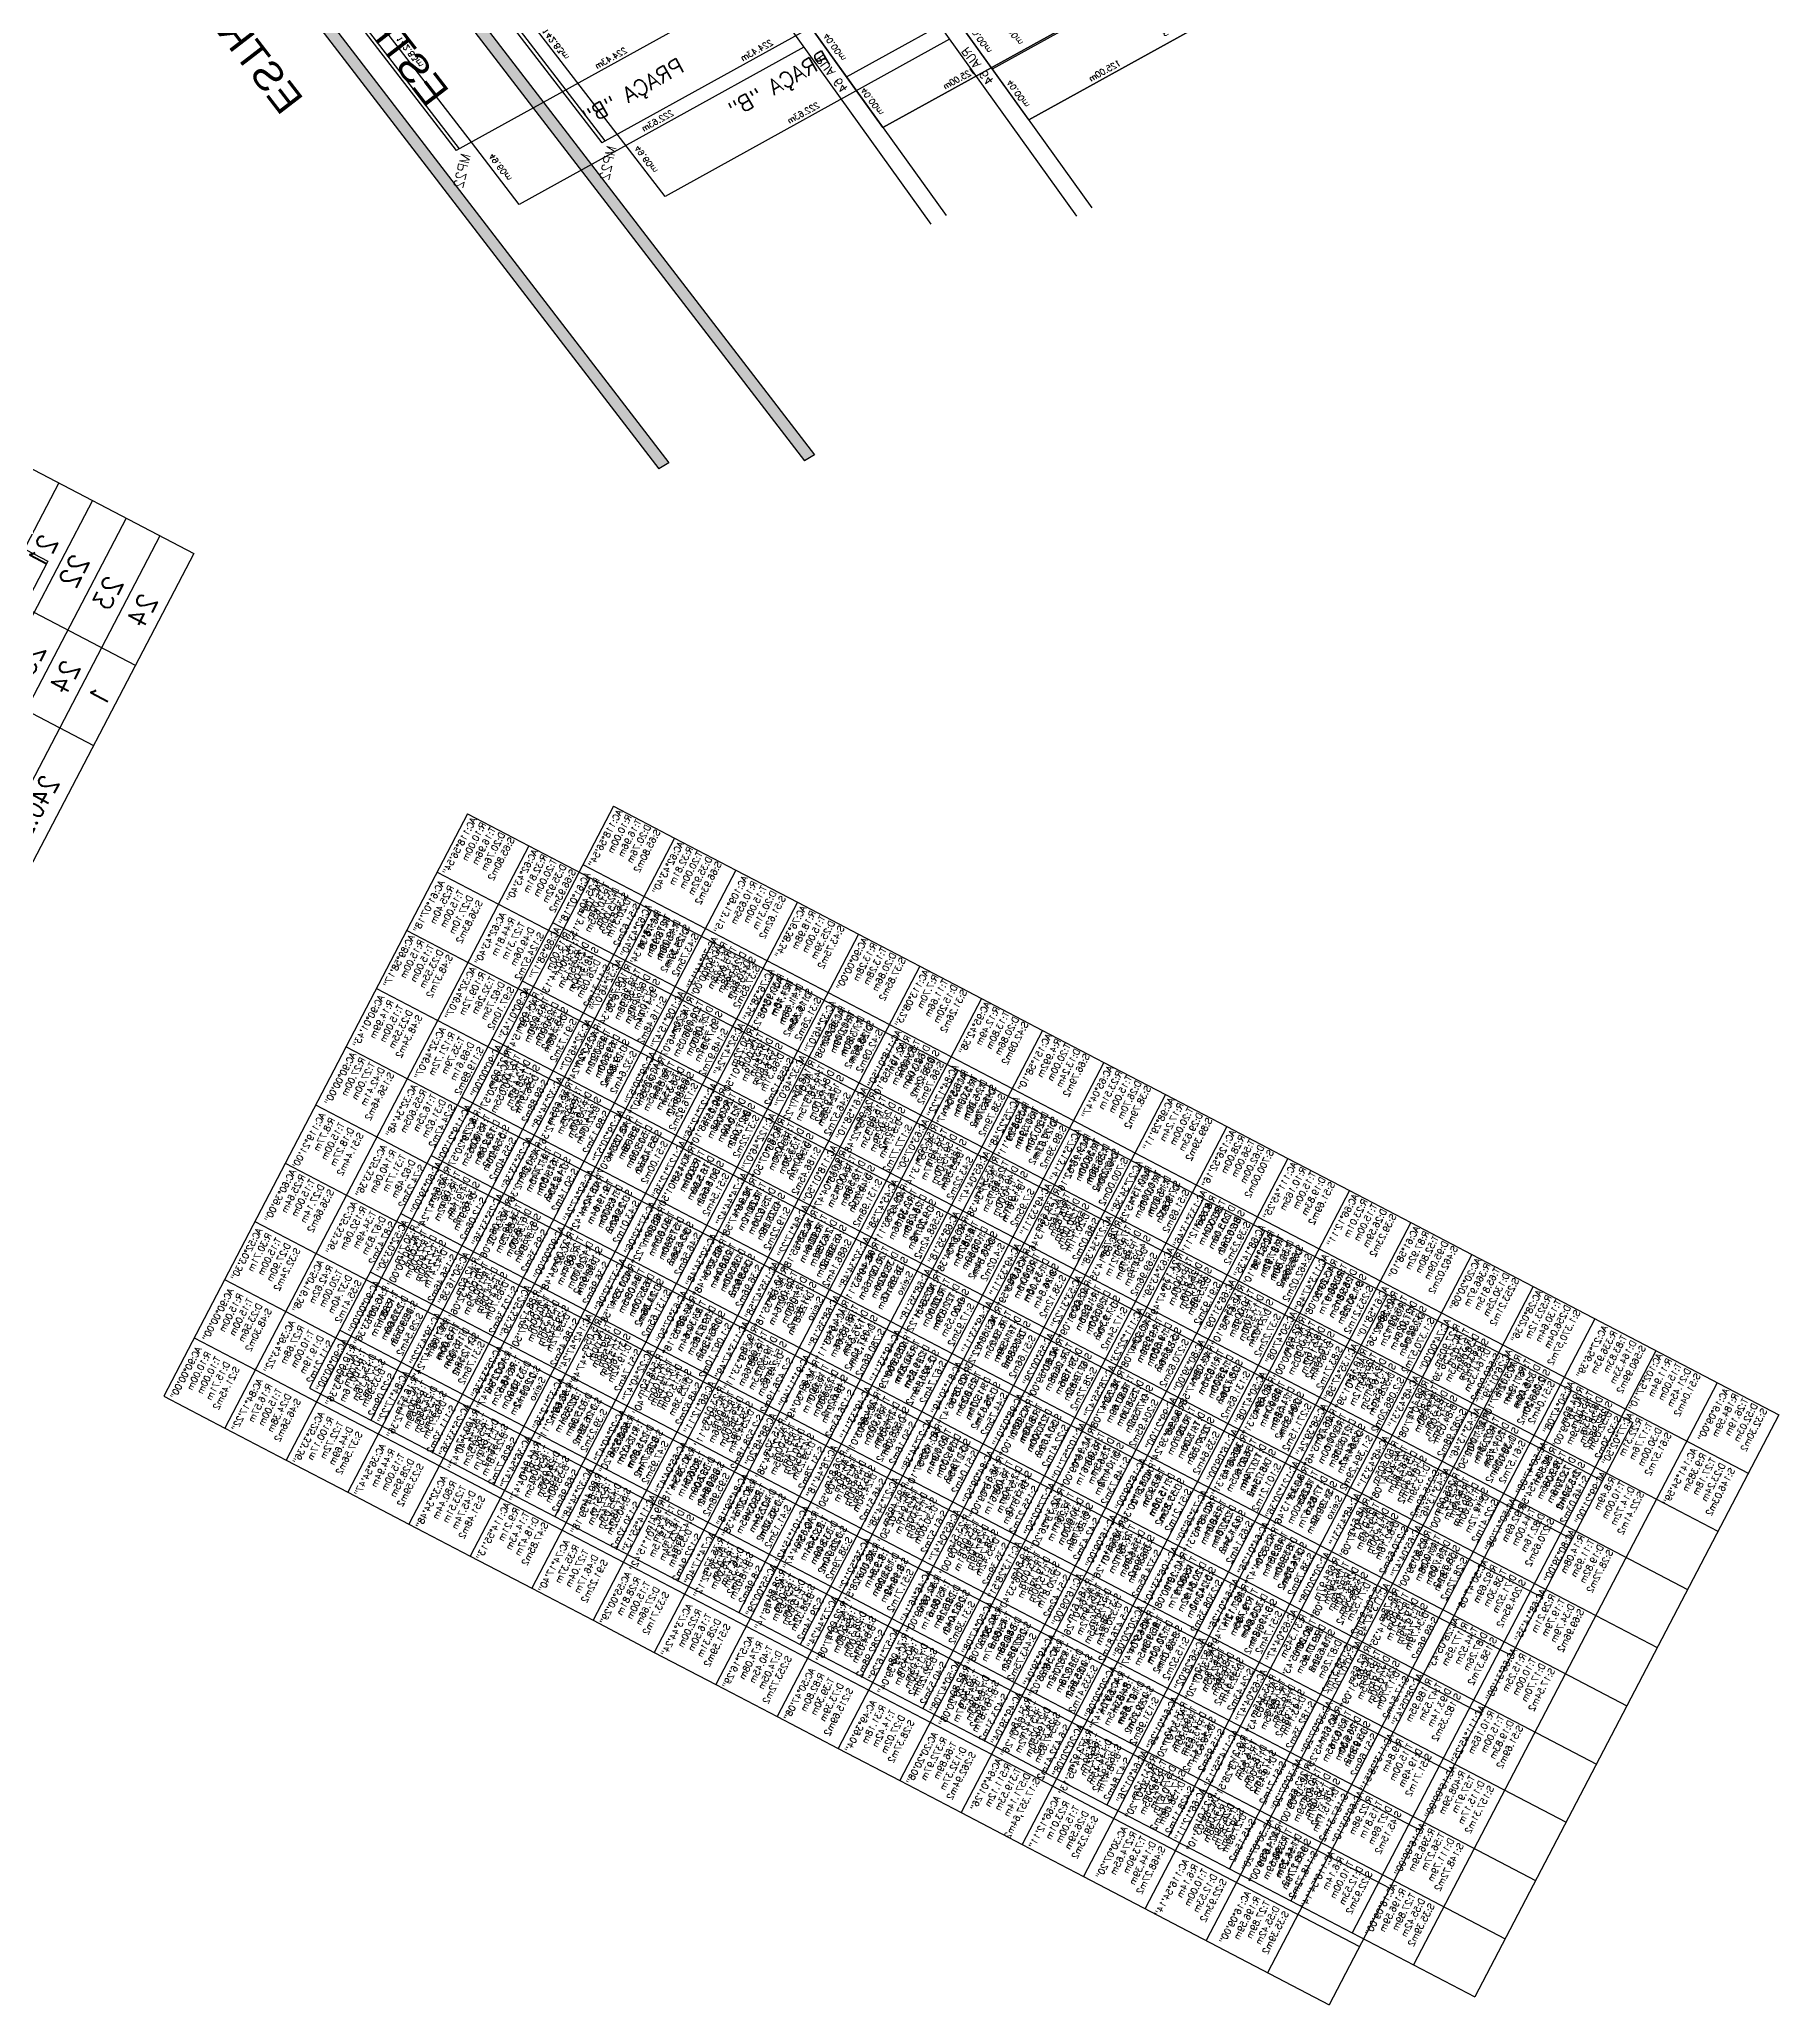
# Model space of a CAD drawing. Extents: x -23785941 to 8798891, y -8418521 to 21897894.
# Drawn here: x 2681547 to 2979030, y 3802252 to 4138282 of the extents above; entities that cross this region are included whole.
import ezdxf
from ezdxf.enums import TextEntityAlignment as Align

# ---------------------------------------------------------------- set-up
doc = ezdxf.new("R2010")
doc.units = 0
doc.header["$MEASUREMENT"] = 0
doc.header["$PDMODE"] = 34
doc.header["$PDSIZE"] = 1
doc.layers.get('0').update_dxf_attribs({"linetype": 'CONTINUOUS'})
for name, color, linetype in [('CALCADA', 3, 'CONTINUOUS'), ('FOLHA', 13, 'CONTINUOUS'), ('REG60_100', 2, 'CONTINUOUS')]:
    doc.layers.add(name, color=color, linetype=linetype)
doc.styles.add('1_5MM', font='romans.shx', dxfattribs={"height": 6})
doc.styles.add('1MM', font='romans.shx', dxfattribs={"height": 4})
doc.styles.add('2_5MM', font='romans.shx', dxfattribs={"height": 10})
doc.styles.add('5MM', font='romans.shx', dxfattribs={"height": 20})

# ---------------------------------------------------------------- blocks, each defined once
blk = doc.blocks.new('A$C3D774E76')
blk.add_hatch(color=252).paths.add_polyline_path([(-20451.9, -2314.5), (-20444.8, -2310.7), (-20632.5, -1957.5), (-20952.6, -1354.9), (-20960.1, -1357.8), (-20639.6, -1961.3)])
at = {"color": 5}
blk.add_line((-20721.2, -1839.1), (-20578.6, -2107.9), dxfattribs=at)
at = {"color": 252}
for p, q in [((-20639.6, -1961.3), (-20451.9, -2314.5)), ((-20632.5, -1957.5), (-20444.8, -2310.7))]:
    blk.add_line(p, q, dxfattribs=at)
for p, q in [((-20589, -2113.9), (-20655.9, -1987.7)), ((-20785.5, -2227.5), (-20578.6, -2107.9)), ((-20565.5, -2158.1), (-20589, -2113.9)), ((-20758.3, -2269.5), (-20565.5, -2158.1)), ((-20783.3, -2226.2), (-20688.6, -2390.1)), ((-20793.7, -2232.2), (-20699, -2396.1)), ((-20451.9, -2314.5), (-20444.8, -2310.7)), ((-20733.6, -2336.1), (-20950.1, -2461.2))]:
    blk.add_line(p, q)
at = {"color": 1}
for p, q in [((-20733.6, -2336.1), (-20793.7, -2232.2)), ((-20753.7, -2301.5), (-20848.8, -2356.4)), ((-20950.1, -2461.2), (-20733.6, -2336.1))]:
    blk.add_line(p, q, dxfattribs=at)
blk.add_point((-20578.6, -2107.9))
at = {"layer": 'CALCADA'}
blk.add_line((-20723.4, -1840.2), (-20580.8, -2109.1), dxfattribs=at)
at = {"layer": 'FOLHA', "ltscale": 1.5}
for p, q in [((-20185.5, -1237.6), (-20185.5, -2001.3)), ((-20095.8, -1237.6), (-20095.8, -2001.3)), ((-20031.4, -1237.6), (-20031.4, -2001.3)), ((-20185.5, -1906.8), (-19450.3, -1906.8)), ((-20185.5, -1930.4), (-19450.3, -1930.4)), ((-20185.5, -1954), (-19450.3, -1954)), ((-20185.5, -1977.7), (-19450.3, -1977.7)), ((-20185.5, -2001.3), (-19450.3, -2001.3))]:
    blk.add_line(p, q, dxfattribs=at)
at = {"layer": 'FOLHA'}
for p, q in [((-20164.3, -2304.7), (-19697.4, -2304.7)), ((-20164.3, -2304.7), (-20164.3, -2347.6)), ((-20117.6, -2304.7), (-20117.6, -2347.6)), ((-20070.9, -2304.7), (-20070.9, -2347.6)), ((-20024.3, -2304.7), (-20024.3, -2347.6)), ((-19977.6, -2304.7), (-19977.6, -2347.6)), ((-19930.9, -2304.7), (-19930.9, -2347.6)), ((-19884.2, -2304.7), (-19884.2, -2347.6)), ((-19837.5, -2304.7), (-19837.5, -2347.6)), ((-19790.8, -2304.7), (-19790.8, -2347.6)), ((-19744.1, -2304.7), (-19744.1, -2347.6)), ((-19697.4, -2304.7), (-19697.4, -2347.6)), ((-20164.3, -2347.6), (-19697.4, -2347.6)), ((-20164.3, -2347.6), (-19697.4, -2347.6)), ((-20164.3, -2347.6), (-20164.3, -2390.5)), ((-20117.6, -2347.6), (-20117.6, -2390.5)), ((-20070.9, -2347.6), (-20070.9, -2390.5)), ((-20024.3, -2347.6), (-20024.3, -2390.5)), ((-19977.6, -2347.6), (-19977.6, -2390.5)), ((-19930.9, -2347.6), (-19930.9, -2390.5)), ((-19884.2, -2347.6), (-19884.2, -2390.5)), ((-19837.5, -2347.6), (-19837.5, -2390.5)), ((-19790.8, -2347.6), (-19790.8, -2390.5)), ((-19744.1, -2347.6), (-19744.1, -2390.5)), ((-19697.4, -2347.6), (-19697.4, -2390.5)), ((-20164.3, -2390.5), (-19697.4, -2390.5)), ((-20164.3, -2390.5), (-19697.4, -2390.5)), ((-20164.3, -2390.5), (-20164.3, -2433.5)), ((-20117.6, -2390.5), (-20117.6, -2433.5)), ((-20070.9, -2390.5), (-20070.9, -2433.5)), ((-20024.3, -2390.5), (-20024.3, -2433.5)), ((-19977.6, -2390.5), (-19977.6, -2433.5)), ((-19930.9, -2390.5), (-19930.9, -2433.5)), ((-19884.2, -2390.5), (-19884.2, -2433.5)), ((-19837.5, -2390.5), (-19837.5, -2433.5)), ((-19790.8, -2390.5), (-19790.8, -2433.5)), ((-19744.1, -2390.5), (-19744.1, -2433.5)), ((-19697.4, -2390.5), (-19697.4, -2433.5)), ((-20164.3, -2433.5), (-19697.4, -2433.5)), ((-20164.3, -2433.5), (-19697.4, -2433.5)), ((-20164.3, -2433.5), (-20164.3, -2476.4)), ((-20117.6, -2433.5), (-20117.6, -2476.4)), ((-20070.9, -2433.5), (-20070.9, -2476.4)), ((-20024.3, -2433.5), (-20024.3, -2476.4)), ((-19977.6, -2433.5), (-19977.6, -2476.4)), ((-19930.9, -2433.5), (-19930.9, -2476.4)), ((-19884.2, -2433.5), (-19884.2, -2476.4)), ((-19837.5, -2433.5), (-19837.5, -2476.4)), ((-19790.8, -2433.5), (-19790.8, -2476.4)), ((-19744.1, -2433.5), (-19744.1, -2476.4)), ((-19697.4, -2433.5), (-19697.4, -2476.4)), ((-20164.3, -2476.4), (-19697.4, -2476.4)), ((-20164.3, -2476.4), (-19697.4, -2476.4)), ((-20164.3, -2476.4), (-20164.3, -2519.3)), ((-20117.6, -2476.4), (-20117.6, -2519.3)), ((-20070.9, -2476.4), (-20070.9, -2519.3)), ((-20024.3, -2476.4), (-20024.3, -2519.3)), ((-19977.6, -2476.4), (-19977.6, -2519.3)), ((-19930.9, -2476.4), (-19930.9, -2519.3)), ((-19884.2, -2476.4), (-19884.2, -2519.3)), ((-19837.5, -2476.4), (-19837.5, -2519.3)), ((-19790.8, -2476.4), (-19790.8, -2519.3)), ((-19744.1, -2476.4), (-19744.1, -2519.3)), ((-19697.4, -2476.4), (-19697.4, -2519.3)), ((-20164.3, -2519.3), (-19697.4, -2519.3)), ((-20164.3, -2519.3), (-19697.4, -2519.3)), ((-20164.3, -2519.3), (-20164.3, -2562.3)), ((-20117.6, -2519.3), (-20117.6, -2562.3)), ((-20070.9, -2519.3), (-20070.9, -2562.3)), ((-20024.3, -2519.3), (-20024.3, -2562.3)), ((-19977.6, -2519.3), (-19977.6, -2562.3)), ((-19930.9, -2519.3), (-19930.9, -2562.3)), ((-19884.2, -2519.3), (-19884.2, -2562.3)), ((-19837.5, -2519.3), (-19837.5, -2562.3)), ((-19790.8, -2519.3), (-19790.8, -2562.3)), ((-19744.1, -2519.3), (-19744.1, -2562.3)), ((-19697.4, -2519.3), (-19697.4, -2562.3)), ((-20164.3, -2562.3), (-19697.4, -2562.3)), ((-20164.3, -2562.3), (-19697.4, -2562.3)), ((-20164.3, -2562.3), (-20164.3, -2605.2)), ((-20117.6, -2562.3), (-20117.6, -2605.2)), ((-20070.9, -2562.3), (-20070.9, -2605.2)), ((-20024.3, -2562.3), (-20024.3, -2605.2)), ((-19977.6, -2562.3), (-19977.6, -2605.2)), ((-19930.9, -2562.3), (-19930.9, -2605.2)), ((-19884.2, -2562.3), (-19884.2, -2605.2)), ((-19837.5, -2562.3), (-19837.5, -2605.2)), ((-19790.8, -2562.3), (-19790.8, -2605.2)), ((-19744.1, -2562.3), (-19744.1, -2605.2)), ((-19697.4, -2562.3), (-19697.4, -2605.2)), ((-20164.3, -2605.2), (-19697.4, -2605.2)), ((-20164.3, -2605.2), (-19697.4, -2605.2)), ((-20164.3, -2605.2), (-20164.3, -2648.1)), ((-20117.6, -2605.2), (-20117.6, -2648.1)), ((-20070.9, -2605.2), (-20070.9, -2648.1)), ((-20024.3, -2605.2), (-20024.3, -2648.1)), ((-19977.6, -2605.2), (-19977.6, -2648.1)), ((-19930.9, -2605.2), (-19930.9, -2648.1)), ((-19884.2, -2605.2), (-19884.2, -2648.1)), ((-19837.5, -2605.2), (-19837.5, -2648.1)), ((-19790.8, -2605.2), (-19790.8, -2648.1)), ((-19744.1, -2605.2), (-19744.1, -2648.1)), ((-19697.4, -2605.2), (-19697.4, -2648.1)), ((-20164.3, -2648.1), (-19697.4, -2648.1)), ((-20164.3, -2648.1), (-19697.4, -2648.1)), ((-20164.3, -2648.1), (-20164.3, -2691.1)), ((-20117.6, -2648.1), (-20117.6, -2691.1)), ((-20070.9, -2648.1), (-20070.9, -2691.1)), ((-20024.3, -2648.1), (-20024.3, -2691.1)), ((-19977.6, -2648.1), (-19977.6, -2691.1)), ((-19930.9, -2648.1), (-19930.9, -2691.1)), ((-19884.2, -2648.1), (-19884.2, -2691.1)), ((-19837.5, -2648.1), (-19837.5, -2691.1)), ((-19790.8, -2648.1), (-19790.8, -2691.1)), ((-19744.1, -2648.1), (-19744.1, -2691.1)), ((-19697.4, -2648.1), (-19697.4, -2691.1)), ((-20164.3, -2691.1), (-19697.4, -2691.1)), ((-20164.3, -2691.1), (-19697.4, -2691.1)), ((-20164.3, -2691.1), (-20164.3, -2734)), ((-20117.6, -2691.1), (-20117.6, -2734)), ((-20070.9, -2691.1), (-20070.9, -2734)), ((-20024.3, -2691.1), (-20024.3, -2734)), ((-19977.6, -2691.1), (-19977.6, -2734)), ((-19930.9, -2691.1), (-19930.9, -2734)), ((-19884.2, -2691.1), (-19884.2, -2734)), ((-19837.5, -2691.1), (-19837.5, -2734)), ((-19790.8, -2691.1), (-19790.8, -2734)), ((-19744.1, -2691.1), (-19744.1, -2734)), ((-19697.4, -2691.1), (-19697.4, -2734)), ((-20164.3, -2734), (-19697.4, -2734)), ((-20164.3, -2734), (-19697.4, -2734)), ((-20164.3, -2734), (-20164.3, -2776.9)), ((-20117.6, -2734), (-20117.6, -2776.9)), ((-20070.9, -2734), (-20070.9, -2776.9)), ((-20024.3, -2734), (-20024.3, -2776.9)), ((-19977.6, -2734), (-19977.6, -2776.9)), ((-19930.9, -2734), (-19930.9, -2776.9)), ((-19884.2, -2734), (-19884.2, -2776.9)), ((-19837.5, -2734), (-19837.5, -2776.9)), ((-19790.8, -2734), (-19790.8, -2776.9)), ((-19744.1, -2734), (-19744.1, -2776.9)), ((-19697.4, -2734), (-19697.4, -2776.9)), ((-20164.3, -2776.9), (-19697.4, -2776.9)), ((-20164.3, -2776.9), (-19697.4, -2776.9)), ((-20164.3, -2776.9), (-20164.3, -2819.9)), ((-20117.6, -2776.9), (-20117.6, -2819.9)), ((-20070.9, -2776.9), (-20070.9, -2819.9)), ((-20024.3, -2776.9), (-20024.3, -2819.9)), ((-19977.6, -2776.9), (-19977.6, -2819.9)), ((-19930.9, -2776.9), (-19930.9, -2819.9)), ((-19884.2, -2776.9), (-19884.2, -2819.9)), ((-19837.5, -2776.9), (-19837.5, -2819.9)), ((-19790.8, -2776.9), (-19790.8, -2819.9)), ((-19744.1, -2776.9), (-19744.1, -2819.9)), ((-19697.4, -2776.9), (-19697.4, -2819.9)), ((-20164.3, -2819.9), (-19697.4, -2819.9)), ((-20164.3, -2819.9), (-19697.4, -2819.9)), ((-20164.3, -2819.9), (-20164.3, -2862.8)), ((-20117.6, -2819.9), (-20117.6, -2862.8)), ((-20070.9, -2819.9), (-20070.9, -2862.8)), ((-20024.3, -2819.9), (-20024.3, -2862.8)), ((-19977.6, -2819.9), (-19977.6, -2862.8)), ((-19930.9, -2819.9), (-19930.9, -2862.8)), ((-19884.2, -2819.9), (-19884.2, -2862.8)), ((-19837.5, -2819.9), (-19837.5, -2862.8)), ((-19790.8, -2819.9), (-19790.8, -2862.8)), ((-19744.1, -2819.9), (-19744.1, -2862.8)), ((-19697.4, -2819.9), (-19697.4, -2862.8)), ((-20164.3, -2862.8), (-19697.4, -2862.8)), ((-20164.3, -2862.8), (-19697.4, -2862.8)), ((-20164.3, -2862.8), (-20164.3, -2905.7)), ((-20117.6, -2862.8), (-20117.6, -2905.7)), ((-20070.9, -2862.8), (-20070.9, -2905.7)), ((-20024.3, -2862.8), (-20024.3, -2905.7)), ((-19977.6, -2862.8), (-19977.6, -2905.7)), ((-19930.9, -2862.8), (-19930.9, -2905.7)), ((-19884.2, -2862.8), (-19884.2, -2905.7)), ((-19837.5, -2862.8), (-19837.5, -2905.7)), ((-19790.8, -2862.8), (-19790.8, -2905.7)), ((-19744.1, -2862.8), (-19744.1, -2905.7)), ((-19697.4, -2862.8), (-19697.4, -2905.7)), ((-20164.3, -2905.7), (-19697.4, -2905.7)), ((-20164.3, -2905.7), (-19697.4, -2905.7)), ((-20164.3, -2905.7), (-20164.3, -2948.6)), ((-20117.6, -2905.7), (-20117.6, -2948.6)), ((-20070.9, -2905.7), (-20070.9, -2948.6)), ((-20024.3, -2905.7), (-20024.3, -2948.6)), ((-19977.6, -2905.7), (-19977.6, -2948.6)), ((-19930.9, -2905.7), (-19930.9, -2948.6)), ((-19884.2, -2905.7), (-19884.2, -2948.6)), ((-19837.5, -2905.7), (-19837.5, -2948.6)), ((-19790.8, -2905.7), (-19790.8, -2948.6)), ((-19744.1, -2905.7), (-19744.1, -2948.6)), ((-19697.4, -2905.7), (-19697.4, -2948.6)), ((-20164.3, -2948.6), (-19697.4, -2948.6)), ((-20164.3, -2948.6), (-19697.4, -2948.6)), ((-20164.3, -2948.6), (-20164.3, -3120.4)), ((-20117.6, -2948.6), (-20117.6, -3120.4)), ((-20070.9, -2948.6), (-20070.9, -3120.4)), ((-20024.3, -2948.6), (-20024.3, -3120.4)), ((-19977.6, -2948.6), (-19977.6, -3120.4)), ((-19930.9, -2948.6), (-19930.9, -3120.4)), ((-19884.2, -2948.6), (-19884.2, -3120.4)), ((-19837.5, -2948.6), (-19837.5, -3120.4)), ((-19790.8, -2948.6), (-19790.8, -3120.4)), ((-19744.1, -2948.6), (-19744.1, -3120.4)), ((-19697.4, -2948.6), (-19697.4, -3120.4)), ((-20164.3, -2991.6), (-19697.4, -2991.6)), ((-20164.3, -3034.5), (-19697.4, -3034.5)), ((-20164.3, -3077.4), (-19697.4, -3077.4)), ((-20164.3, -3120.4), (-19697.4, -3120.4))]:
    blk.add_line(p, q, dxfattribs=at)
at = {"style": '1MM'}
for s, rotation, p in [('49.60m', 299.0433, (-20582.6, -2137.1)), ('222.63m', 30.1306, (-20664, -2210.2)), ('40.00m', 299.9418, (-20768.3, -2286.5)), ('40.00m', 299.9418, (-20746.4, -2322.8)), ('125.00m', 30.0187, (-20789.8, -2363.9)), ('40.00m', 299.9418, (-20836.6, -2379.3))]:
    blk.add_text(s, height=4, rotation=rotation, dxfattribs=at).set_placement(p, align=Align.MIDDLE)
for s, insert, char_height, width, attachment_point, rotation, style in [('\\fArial|b0|i0|c0|p34;ESTRADA PARA CHAPADA DOS  GUIMARÃES.--->', (-20629.9, -1822.9), 20, 570.252, 5, 117.9236, '5MM'), ('PRAÇA "B"', (-20710.5, -2203.2), 10, 186.806, 1, 29.499, '2_5MM'), ('RUA 64', (-20754.4, -2279.1), 6, 76.633, 1, 298.211, '1_5MM')]:
    blk.add_mtext(s, dxfattribs=dict(insert=insert, char_height=char_height, width=width, attachment_point=attachment_point, rotation=rotation, style=style))
at = {"color": 1, "insert": (-20579, -2111.4), "char_height": 6, "width": 53.397, "attachment_point": 1, "rotation": 347.3951, "style": '1_5MM'}
blk.add_mtext('MP22', dxfattribs=at)
at = {"layer": 'REG60_100', "ltscale": 1.5, "style": '1_5MM'}
blk.add_text('240.24m', height=12, rotation=0.8461, dxfattribs=at).set_placement((-19961.3, -1986.8), align=Align.MIDDLE)
at = {"layer": 'REG60_100', "style": '1MM'}
for s, rotation, p in [('142.83m', 296.8982, (-20625.5, -2054.2)), ('224.43m', 30.0187, (-20688.1, -2166.6))]:
    blk.add_text(s, height=4, rotation=rotation, dxfattribs=at).set_placement(p, align=Align.MIDDLE)
at = {"layer": 'REG60_100', "ltscale": 1.5, "char_height": 12, "style": '1_5MM'}
for s, insert, width, attachment_point in [('21', (-20148.9, -1911.5), 98.701, 1), ('22', (-20146.7, -1934.4), 107.41, 1), ('23', (-20077, -1935.9), 110.313, 1), ('23', (-20144.2, -1959.3), 110.313, 1), ('24', (-20077, -1959.9), 113.216, 1), ('24', (-20144.5, -1983.3), 113.216, 1), ('1', (-20064.5, -1990.6), 43.462, 5)]:
    blk.add_mtext(s, dxfattribs=dict(at, insert=insert, width=width, attachment_point=attachment_point))
at = {"layer": 'REG60_100', "char_height": 4, "width": 2118.28, "attachment_point": 1, "rotation": 0.0001, "style": '1MM'}
for s, insert in [('\\Fromant.shx;AC:118°56\'54"\\PR:10.00m\\PT:16.96m\\PD:20.76m\\PS:65.80m2', (-20163.8, -2307.4)), ('\\Fromant.shx;AC:61°07\'18"\\PR:25.40m\\PT:15.00m\\PD:27.10m\\PS:36.83m2', (-20113.6, -2307.9)), ('\\Fromant.shx;AC:89°58\'17"\\PR:15.00m\\PT:15.00m\\PD:23.55m\\PS:48.37m2', (-20069.5, -2307.1)), ('\\Fromant.shx;AC:90°01\'43"\\PR:14.99m\\PT:15.00m\\PD:23.55m\\PS:48.34m2', (-20021.5, -2307.6))]:
    blk.add_mtext(s, dxfattribs=dict(at, insert=insert))
at = {"layer": 'REG60_100', "char_height": 4, "width": 2118.28, "attachment_point": 1, "style": '1MM'}
for s, insert in [('\\Fromant.shx;AC:90°00\'00"\\PR:27.00m\\PT:27.00m\\PD:42.41m\\PS:156.46m2', (-19976, -2308.6)), ('\\Fromant.shx;AC:119°21\'00"\\PR:8.77m\\PT:15.00m\\PD:18.27m\\PS:51.44m2', (-19928, -2309.1)), ('\\Fromant.shx;AC:60°39\'00"\\PR:25.64m\\PT:15.00m\\PD:27.14m\\PS:36.66m2', (-19882.5, -2309.1)), ('\\Fromant.shx;AC:52°03\'30"\\PR:30.71m\\PT:15.00m\\PD:27.90m\\PS:32.24m2', (-19834.5, -2307.4)), ('\\Fromant.shx;AC:90°00\'00"\\PR:15.00m\\PT:15.00m\\PD:23.56m\\PS:48.30m2', (-19787, -2309.1)), ('\\Fromant.shx;AC:90°00\'00"\\PR:10.00m\\PT:10.00m\\PD:15.71m\\PS:21.45m2', (-19739.7, -2308.1)), ('\\Fromant.shx;AC:62°43\'40"\\PR:32.81m\\PT:20.00m\\PD:35.92m\\PS:66.93m2', (-20163.8, -2350.3)), ('\\Fromant.shx;AC:62°43\'40"\\PR:44.81m\\PT:27.31m\\PD:49.06m\\PS:124.57m2', (-20113.6, -2350.8)), ('\\Fromant.shx;AC:32°46\'07"\\PR:109.72m\\PT:32.26m\\PD:62.75m\\PS:97.10m2', (-20069.5, -2350.1)), ('\\Fromant.shx;AC:32°46\'07"\\PR:121.72m\\PT:35.79m\\PD:69.61m\\PS:119.89m2', (-20021.5, -2350.6)), ('\\Fromant.shx;AC:32°34\'48"\\PR:55.605m\\PT:16.25m\\PD:31.62m\\PS:24.47m2', (-19976, -2351.5)), ('\\Fromant.shx;AC:25°33\'36"\\PR:140.06m\\PT:31.77m\\PD:62.48m\\PS:74.23m2', (-19928, -2352)), ('\\Fromant.shx;AC:25°33\'36"\\PR:152.06m\\PT:34.49m\\PD:67.83m\\PS:87.43m2', (-19882.5, -2352)), ('\\Fromant.shx;AC:50°16\'38"\\PR:42.62m\\PT:20.00m\\PD:37.40m\\PS:55.41m2', (-19834.5, -2350.3)), ('\\Fromant.shx;AC:39°43\'22"\\PR:27.68m\\PT:10.00m\\PD:19.19m\\PS:11.21m2', (-19787, -2352)), ('\\Fromant.shx;AC:84°17\'22"\\PR:16.57m\\PT:15.00m\\PD:24.38m\\PS:46.56m2', (-19739.7, -2351)), ('\\Fromant.shx;AC:109°13\'15"\\PR:10.655m\\PT:15.00m\\PD:20.31m\\PS:51.62m2', (-20163.3, -2395.4)), ('\\Fromant.shx;AC:70°44\'13"\\PR:21.13m\\PT:15.00m\\PD:26.09m\\PS:41.31m2', (-20115.1, -2396.4)), ('\\Fromant.shx;AC:109°15\'47"\\PR:14.20m\\PT:20.00m\\PD:27.08m\\PS:91.73m2', (-20069.8, -2393.7)), ('\\Fromant.shx;AC:29°20\'57"\\PR:110.055m\\PT:28.82m\\PD:56.37m\\PS:69.88m2', (-20022.2, -2395.4)), ('\\Fromant.shx;AC:29°20\'57"\\PR:18.055m\\PT:25.68m\\PD:50.23m\\PS:55.40m2', (-19975, -2394.4)), ('\\Fromant.shx;AC:52°47\'24"\\PR:18.42m\\PT:9.14m\\PD:16.97m\\PS:12.06m2', (-19927.6, -2395.3)), ('\\Fromant.shx;AC:90°00\'00"\\PR:27.00m\\PT:27.00m\\PD:42.41m\\PS:156.46m2', (-19882, -2395.3)), ('\\Fromant.shx;AC:25°33\'36"\\PR:88.17m\\PT:20.00m\\PD:39.33m\\PS:29.54m2', (-19834, -2393.6)), ('\\Fromant.shx;AC:25°33\'36"\\PR:100.16m\\PT:76.16m\\PD:33.98m\\PS:22.09m2', (-19786.5, -2395.3)), ('\\Fromant.shx;AC:25°33\'36"\\PR:100.17m\\PT:22.72m\\PD:44.69m\\PS:37.56m2', (-19739.2, -2394.3)), ('\\Fromant.shx;AC:76°38\'34"\\PR:18.98m\\PT:15.00m\\PD:25.39m\\PS:43.75m2', (-20163.8, -2436.2)), ('\\Fromant.shx;AC:76°38\'34"\\PR:30.98m\\PT:24.48m\\PD:41.44m\\PS:116.48m2', (-20113.6, -2436.7)), ('\\Fromant.shx;AC:52°47\'24"\\PR:30.22m\\PT:15.00m\\PD:27.84m\\PS:32.64m2', (-20069.5, -2435.9)), ('\\Fromant.shx;AC:127°12\'36"\\PR:99.25m\\PT:20.00m\\PD:22.04m\\PS:89.13m2', (-20022.7, -2438)), ('\\Fromant.shx;AC:127°12\'36"\\PR:7.445m\\PT:15.00m\\PD:16.53m\\PS:50.14m2', (-19976, -2437.4)), ('\\Fromant.shx;AC:142°47\'24"\\PR:5.05m\\PT:15.00m\\PD:12.58m\\PS:31.76m2', (-19836.3, -2435.7)), ('\\Fromant.shx;AC:36°54\'47"\\PR:44.94m\\PT:15.00m\\PD:28.95m\\PS:23.59m2', (-19739.2, -2437.2)), ('\\Fromant.shx;AC:37°32\'06"\\PR:88.29m\\PT:30.00m\\PD:57.84m\\PS:95.35m2', (-19927.6, -2438.2)), ('\\Fromant.shx;AC:37°32\'06"\\PR:100.29m\\PT:34.08m\\PD:65.70m\\PS:123.36m2', (-19882, -2438.2)), ('\\Fromant.shx;AC:37°12\'36"\\PR:96.69m\\PT:32.55m\\PD:62.73m\\PS:111.32m2', (-19786.5, -2438.2)), ('\\Fromant.shx;AC:90°00\'00"\\PR:13.28m\\PT:13.28m\\PD:20.86m\\PS:37.85m2', (-20163.8, -2479.1)), ('\\Fromant.shx;AC:32°46\'07"\\PR:136.05m\\PT:40.00m\\PD:77.81m\\PS:148.97m2', (-20113.6, -2479.6)), ('\\Fromant.shx;AC:32°46\'07"\\PR:148.05m\\PT:43.53m\\PD:84.67m\\PS:176.92m2', (-20069.5, -2478.8)), ('\\Fromant.shx;AC:122°46\'07"\\PR:8.18m\\PT:15.00m\\PD:17.53m\\PS:51.00m2', (-20022.9, -2478.8)), ('\\Fromant.shx;AC:74°44\'42"\\PR:19.64m\\PT:15.00m\\PD:25.62m\\PS:43.01m2', (-19976, -2480.3)), ('\\Fromant.shx;AC:32°34\'48"\\PR:68.44m\\PT:20.00m\\PD:38.92m\\PS:36.96m2', (-19927.6, -2481.2)), ('\\Fromant.shx;AC:63°07\'50"\\PR:54.20m\\PT:33.30m\\PD:59.72m\\PS:186.45m2', (-19882, -2481.2)), ('\\Fromant.shx;AC:22°40\'47"\\PR:548.52m\\PT:110.00m\\PD:217.12m\\PS:eixo', (-19834, -2479.4)), ('\\Fromant.shx;AC:22°40\'47"\\PR:560.52m\\PT:112.41m\\PD:221.87m\\PS:826.77m2', (-19786.5, -2481.2)), ('\\Fromant.shx;AC:32°34\'48"\\PR:80.44m\\PT:23.51m\\PD:45.74m\\PS:51.48m2', (-19739.2, -2480.2)), ('\\Fromant.shx;AC:113°08\'23"\\PR:7.70m\\PT:11.66m\\PD:15.20m\\PS:31.26m2', (-20163.8, -2522)), ('\\Fromant.shx;AC:61°58\'10"\\PR:24.98m\\PT:15.00m\\PD:27.02m\\PS:37.22m2', (-20069.5, -2521.8)), ('\\Fromant.shx;AC:118°01\'50"\\PR:9.01m\\PT:15.00m\\PD:18.56m\\PS:51.54m2', (-20022.9, -2521.8)), ('\\Fromant.shx;AC:84°17\'22"\\PR:16.57m\\PT:15.00m\\PD:24.38m\\PS:46.56m2', (-19976, -2523.3)), ('\\Fromant.shx;AC:135°47\'58"\\PR:10.15m\\PT:25.00m\\PD:24.06m\\PS:131.65m2', (-19930.2, -2523.1)), ('\\Fromant.shx;AC:66°12\'11"\\PR:23.01m\\PT:15.00m\\PD:26.59m\\PS:39.23m2', (-19834, -2522.4)), ('\\Fromant.shx;AC:114°55\'13"\\PR:9.21m\\PT:14.43m\\PD:18.47m\\PS:47.85m2', (-19743.1, -2522.6)), ('\\Fromant.shx;AC:118°01\'50"\\PR:32.19m\\PT:53.60m\\PD:66.31m\\PS:658.12m2', (-20116.6, -2524.2)), ('\\Fromant.shx;AC:113°47\'49"\\PR:9.78m\\PT:15.00m\\PD:19.42m\\PS:51.74m2', (-19882.9, -2523.8)), ('\\Fromant.shx;AC:65°04\'47"\\PR:31.345m\\PT:20.00m\\PD:35.60m\\PS:68.96m2', (-19786.5, -2524.1)), ('\\Fromant.shx;AC:95°42\'38"\\PR:12.49m\\PT:13.80m\\PD:20.86m\\PS:42.09m2', (-20163.8, -2565)), ('\\Fromant.shx;AC:84°17\'22"\\PR:16.575m\\PT:15.00m\\PD:24.38m\\PS:46.57m2', (-20113.6, -2565.5)), ('\\Fromant.shx;AC:63°07\'50"\\PR:54.20m\\PT:33.30m\\PD:59.72m\\PS:186.45m2', (-20069.5, -2564.7)), ('\\Fromant.shx;AC:45°47\'58"\\PR:29.12m\\PT:12.30m\\PD:23.28m\\PS:19.22m2', (-20021.5, -2565.2)), ('\\Fromant.shx;AC:32°34\'48"\\PR:68.44m\\PT:20.00m\\PD:38.92m\\PS:36.96m2', (-19976, -2566.2)), ('\\Fromant.shx;AC:68°35\'18"\\PR:114.64m\\PT:78.185m\\PD:137.23m\\PS:1.097,10m2', (-19929.3, -2566.3)), ('\\Fromant.shx;AC:91°11\'40"\\PR:14.69m\\PT:15.00m\\PD:23.38m\\PS:48.62m2', (-19882, -2567)), ('\\Fromant.shx;AC:88°48\'20"\\PR:15.32m\\PT:15.00m\\PD:23.74m\\PS:47.95m2', (-19834, -2565.3)), ('\\Fromant.shx;AC:84°59\'18"\\PR:27.32m\\PT:25.03m\\PD:40.52m\\PS:130.32m2', (-19786.5, -2567)), ('\\Fromant.shx;AC:74°17\'40"\\PR:35.37m\\PT:27.04m\\PD:46.17m\\PS:91.22m2', (-19739.2, -2566)), ('\\Fromant.shx;AC:151°58\'10"\\PR:4.992m\\PT:20.00m\\PD:13.24m\\PS:66.79m2', (-20163.8, -2607.9)), ('\\Fromant.shx;AC:75°22\'48"\\PR:39.33m\\PT:30.39m\\PD:51.74m\\PS:177.77m2', (-20113.6, -2608.4)), ('\\Fromant.shx;AC:65°04\'47"\\PR:43.345m\\PT:27.66m\\PD:49.23m\\PS:131.98m2', (-20069.5, -2607.6)), ('\\Fromant.shx;AC:68°35\'18"\\PR:90.64m\\PT:61.82m\\PD:108.50m\\PS:686.14m2', (-20021.5, -2608.1)), ('\\Fromant.shx;AC:78°44\'18"\\PR:26.81m\\PT:22.00m\\PD:36.84m\\PS:95.98m2', (-19834, -2608.2)), ('\\Fromant.shx;AC:68°35\'18"\\PR:102.64m\\PT:70.00m\\PD:122.87m\\PS:eixo', (-19976, -2609.1)), ('\\Fromant.shx;AC:49°33\'11"\\PR:288.66m\\PT:133.23m\\PD:249.65m\\PS:2.426,19m2', (-19927.6, -2610)), ('\\Fromant.shx;AC:49°33\'11"\\PR:294.66m\\PT:136.00m\\PD:254.84m\\PS:2.528,18m2', (-19882, -2610)), ('\\Fromant.shx;AC:101°15\'42"\\PR:19.15m\\PT:23.34m\\PD:33.84m\\PS:122.94m2', (-19786.5, -2610)), ('\\Fromant.shx;AC:55°00\'29"\\PR:28.81m\\PT:15.00m\\PD:27.66m\\PS:33.71m2', (-19739.2, -2609)), ('\\Fromant.shx;AC:65°04\'47"\\PR:23.51m\\PT:15.00m\\PD:26.70m\\PS:38.79m2', (-20163.8, -2650.8)), ('\\Fromant.shx;AC:75°13\'14"\\PR:19.47m\\PT:15.00m\\PD:25.56m\\PS:43.22m2', (-20113.6, -2651.3)), ('\\Fromant.shx;AC:49°33\'11"\\PR:139.66m\\PT:64.46m\\PD:120.78m\\PS:568.42m2', (-20069.5, -2650.6)), ('\\Fromant.shx;AC:49°33\'11"\\PR:151.66m\\PT:70.00m\\PD:131.16m\\PS:eixo', (-20021.5, -2651.1)), ('\\Fromant.shx;AC:49°33\'11"\\PR:163.66m\\PT:75.54m\\PD:141.54m\\PS:780.66m2', (-19976, -2652.1)), ('\\Fromant.shx;AC:81°30\'49"\\PR:29.01m\\PT:25.00m\\PD:41.27m\\PS:126.63m2', (-19927.6, -2652.9)), ('\\Fromant.shx;AC:27°34\'38"\\PR:81.495m\\PT:20.00m\\PD:39.23m\\PS:31.78m2', (-19882, -2652.9)), ('\\Fromant.shx;AC:27°34\'38"\\PR:93.495m\\PT:22.94m\\PD:45.00m\\PS:41.13m2', (-19834, -2651.2)), ('\\Fromant.shx;AC:36°52\'12"\\PR:28.00m\\PT:9.33m\\PD:18.02m\\PS:8.96m2', (-19786.5, -2652.9)), ('\\Fromant.shx;AC:73°44\'24"\\PR:22.00m\\PT:16.50m\\PD:28.31m\\PS:51.59m2', (-19739.2, -2651.9)), ('\\Fromant.shx;AC:98°29\'11"\\PR:17.24m\\PT:20.00m\\PD:29.63m\\PS:89.39m2', (-20163.8, -2693.7)), ('\\Fromant.shx;AC:27°34\'38"\\PR:28.75m\\PT:7.06m\\PD:13.84m\\PS:4.02m2', (-20069.5, -2693.5)), ('\\Fromant.shx;AC:53°31\'22"\\PR:22.00m\\PT:11.09m\\PD:20.55m\\PS:17.93m2', (-20021.5, -2694)), ('\\Fromant.shx;AC:65°04\'47"\\PR:23.51m\\PT:15.00m\\PD:26.70m\\PS:38.79m2', (-19834, -2694.1)), ('\\Fromant.shx;AC:27°34\'38"\\PR:40.75m\\PT:10.00m\\PD:19.61m\\PS:7.95m2', (-20113.6, -2694.2)), ('\\Fromant.shx;AC:55°00\'29"\\PR:40.81m\\PT:21.25m\\PD:39.18m\\PS:67.74m2', (-19976, -2695)), ('\\Fromant.shx;AC:98°03\'01"\\PR:13.03m\\PT:15.00m\\PD:22.30m\\PS:50.16m2', (-19927.6, -2695.8)), ('\\Fromant.shx;AC:84°09\'50"\\PR:16.61m\\PT:15.00m\\PD:24.40m\\PS:46.51m2', (-19882, -2695.8)), ('\\Fromant.shx;AC:46°46\'14"\\PR:34.69m\\PT:15.00m\\PD:28.32m\\PS:29.14m2', (-19786.5, -2695.8)), ('\\Fromant.shx;AC:57°16\'29"\\PR:74.08m\\PT:40.45m\\PD:74.05m\\PS:253.72m2', (-19739.2, -2694.8)), ('\\Fromant.shx;AC:126°52\'16"\\PR:28.00m\\PT:56.00m\\PD:62.00m\\PS:700.00m2', (-20163.8, -2736.7)), ('\\Fromant.shx;AC:133°13\'46"\\PR:8.65m\\PT:20.00m\\PD:20.11m\\PS:86.02m2', (-20116.3, -2738.1)), ('\\Fromant.shx;AC:63°43\'59"\\PR:24.13m\\PT:15.00m\\PD:26.84m\\PS:38.12m2', (-20069.5, -2736.4)), ('\\Fromant.shx;AC:111°22\'23"\\PR:10.23m\\PT:14.99m\\PD:19.88m\\PS:51.66m2', (-20021.5, -2736.9)), ('\\Fromant.shx;AC:78°55\'47"\\PR:18.23m\\PT:15.01m\\PD:25.11m\\PS:44.75m2', (-19976, -2737.9)), ('\\Fromant.shx;AC:102°57\'10"\\PR:11.94m\\PT:15.00m\\PD:21.45m\\PS:51.04m2', (-19929.9, -2738.3)), ('\\Fromant.shx;AC:77°02\'50"\\PR:22.31m\\PT:17.76m\\PD:30.00m\\PS:61.57m2', (-19882, -2738.7)), ('\\Fromant.shx;AC:113°28\'51"\\PR:9.84m\\PT:15.00m\\PD:19.49m\\PS:51.71m2', (-19834, -2737)), ('\\Fromant.shx;AC:50°47\'08"\\PR:94.80m\\PT:45.00m\\PD:84.03m\\PS:282.98m2', (-19786.5, -2738.7)), ('\\Fromant.shx;AC:50°47\'08"\\PR:82.80m\\PT:39.30m\\PD:73.39m\\PS:215.69m2', (-19739.2, -2737.8)), ('\\Fromant.shx;AC:66°31\'09"\\PR:15.25m\\PT:10.00m\\PD:17.70m\\PS:17.54m2', (-20069.5, -2779.4)), ('\\Fromant.shx;AC:111°45\'25"\\PR:10.165m\\PT:15.00m\\PD:19.83m\\PS:51.69m2', (-20163.8, -2779.6)), ('\\Fromant.shx;AC:68°14\'35"\\PR:29.21m\\PT:19.79m\\PD:34.79m\\PS:69.96m2', (-20113.6, -2780.1)), ('\\Fromant.shx;AC:80°39\'00"\\PR:14.08m\\PT:11.95m\\PD:19.82m\\PS:28.72m2', (-20021.5, -2779.9)), ('\\Fromant.shx;AC:99°21\'00"\\PR:8.49m\\PT:10.00m\\PD:14.72m\\PS:22.41m2', (-19976, -2780.8)), ('\\Fromant.shx;AC:16°09\'00"\\PR:408.61m\\PT:57.97m\\PD:115.18m\\PS:155.27m2', (-19927.6, -2781.7)), ('\\Fromant.shx;AC:16°09\'00"\\PR:196.61m\\PT:27.89m\\PD:55.42m\\PS:35.39m2', (-19882, -2781.7)), ('\\Fromant.shx;AC:16°09\'00"\\PR:184.61m\\PT:26.19m\\PD:52.04m\\PS:31.38m2', (-19834, -2780)), ('\\Fromant.shx;AC:49°39\'04"\\PR:37.18m\\PT:17.20m\\PD:32.22m\\PS:40.53m2', (-19786.5, -2781.7)), ('\\Fromant.shx;AC:49°39\'04"\\PR:31.18m\\PT:14.42m\\PD:27.02m\\PS:28.37m2', (-19739.2, -2780.7)), ('\\Fromant.shx;AC:66°12\'11"\\PR:23.01m\\PT:15.00m\\PD:26.59m\\PS:39.23m2', (-20163.8, -2822.5)), ('\\Fromant.shx;AC:113°47\'49"\\PR:13.04m\\PT:20.00m\\PD:25.98m\\PS:91.93m2', (-20116.1, -2823.3)), ('\\Fromant.shx;AC:50°47\'08"\\PR:92.69m\\PT:44.00m\\PD:82.16m\\PS:270.65m2', (-20069.5, -2822.3)), ('\\Fromant.shx;AC:50°47\'08"\\PR:80.69m\\PT:38.30m\\PD:71.52m\\PS:204.95m2', (-20021.5, -2822.8)), ('\\Fromant.shx;AC:16°09\'00"\\PR:396.61m\\PT:56.27m\\PD:111.79m\\PS:148.73m2', (-19976, -2823.8)), ('\\Fromant.shx;AC:73°26\'20"\\PR:20.11m\\PT:15.00m\\PD:25.78m\\PS:42.43m2', (-19927.6, -2824.6)), ('\\Fromant.shx;AC:106°33\'40"\\PR:11.19m\\PT:15.00m\\PD:20.81m\\PS:51.42m2', (-19882, -2824.6)), ('\\Fromant.shx;AC:20°20\'08"\\PR:484.97m\\PT:86.98m\\PD:172.13m\\PS:443.75m2', (-19834, -2822.9)), ('\\Fromant.shx;AC:20°20\'08"\\PR:472.97m\\PT:84.83m\\PD:167.87m\\PS:423.31m2', (-19786.5, -2824.6)), ('\\Fromant.shx;AC:20°20\'08"\\PR:372.97m\\PT:66.89m\\PD:132.37m\\PS:262.94m2', (-19739.2, -2823.6)), ('\\Fromant.shx;AC:61°58\'10"\\PR:87.92m\\PT:52.80m\\PD:95.09m\\PS:462.02m2', (-20163.8, -2865.5)), ('\\Fromant.shx;AC:61°58\'10"\\PR:24.98m\\PT:15.00m\\PD:27.02m\\PS:37.22m2', (-20115.8, -2865.6)), ('\\Fromant.shx;AC:135°47\'58"\\PR:10.15m\\PT:25.00m\\PD:24.06m\\PS:131.65m2', (-20069.5, -2865.2)), ('\\Fromant.shx;AC:58°39\'24"\\PR:26.70m\\PT:15.00m\\PD:27.33m\\PS:35.64m2', (-20021.5, -2865.7)), ('\\Fromant.shx;AC:121°20\'36"\\PR:8.43m\\PT:15.00m\\PD:17.85m\\PS:51.21m2', (-19976, -2866.7)), ('\\Fromant.shx;AC:64°01\'26"\\PR:75.12m\\PT:46.96m\\PD:83.94m\\PS:374.85m2', (-19927.6, -2867.5)), ('\\Fromant.shx;AC:64°01\'26"\\PR:287.12m\\PT:179.495m\\PD:320.84m\\PS:5.476,81m2', (-19882, -2867.5)), ('\\Fromant.shx;AC:56°28\'02"\\PR:87.12m\\PT:46.78m\\PD:85.86m\\PS:335.41m2', (-19834, -2865.8)), ('\\Fromant.shx;AC:64°01\'26"\\PR:311.12m\\PT:194.50m\\PD:347.65m\\PS:6.432,41m2', (-19787.5, -2867.6)), ('\\Fromant.shx;AC:64°01\'26"\\PR:511.12m\\PT:319.53m\\PD:571.14m\\PS:17.357,64m2', (-19743.7, -2866.4)), ('\\Fromant.shx;AC:20°20\'08"\\PR:366.97m\\PT:65.815m\\PD:130.25m\\PS:253.21m2', (-20163.8, -2908.4)), ('\\Fromant.shx;AC:74°00\'00"\\PR:27.905m\\PT:21.02m\\PD:36.04m\\PS:83.71m2', (-20115.6, -2909.1)), ('\\Fromant.shx;AC:48°43\'31"\\PR:99.14m\\PT:44.89m\\PD:84.31m\\PS:271.15m2', (-20069.5, -2908.2)), ('\\Fromant.shx;AC:48°43\'31"\\PR:60.605m\\PT:27.44m\\PD:51.54m\\PS:101.21m2', (-20021.5, -2908.7)), ('\\Fromant.shx;AC:48°43\'31"\\PR:48.61m\\PT:22.01m\\PD:41.34m\\PS:65.14m2', (-19976, -2909.6)), ('\\Fromant.shx;AC:20°20\'08"\\PR:684.97m\\PT:124.92m\\PD:243.10m\\PS:2308.35m2', (-19928.9, -2909.8)), ('\\Fromant.shx;AC:65°04\'47"\\PR:31.345m\\PT:20.00m\\PD:39.01m\\PS:15.52m2', (-19881.9, -2908.1)), ('\\Fromant.shx;AC:65°04\'47"\\PR:43.345m\\PT:27.66m\\PD:49.23m\\PS:131.98m2', (-19834, -2908.6)), ('\\Fromant.shx;AC:114°55\'13"\\PR:9.21m\\PT:14.43m\\PD:18.47m\\PS:47.84m2', (-19786.5, -2910.3)), ('\\Fromant.shx;AC:66°12\'11"\\PR:23.01m\\PT:15.00m\\PD:26.59m\\PS:39.23m2', (-19739.2, -2909.3)), ('\\Fromant.shx;AC:28°02\'36"\\PR:523.12m\\PT:130.64m\\PD:256.04m\\PS:1.370,57m2', (-20163.8, -2951.3)), ('\\Fromant.shx;AC:26°01\'39"\\PR:723.12m\\PT:167.13m\\PD:328.49m\\PS:2.086,20m2', (-20116.4, -2951.7)), ('\\Fromant.shx;AC:43°13\'46"\\PR:271.00m\\PT:107.38m\\PD:204.47m\\PS:1,394,29m2', (-20069.5, -2951.1)), ('\\Fromant.shx;AC:43°13\'46"\\PR:265.00m\\PT:165.67m\\PD:199.94m\\PS:eixo', (-20021.5, -2951.6)), ('\\Fromant.shx;AC:65°04\'47"\\PR:23.51m\\PT:15.00m\\PD:26.70m\\PS:38.79m2', (-19976, -2952.6)), ('\\Fromant.shx;AC:113°47\'49"\\PR:9.78m\\PT:15.00m\\PD:19.42m\\PS:51.74m2', (-19928.9, -2951.6)), ('\\Fromant.shx;AC:30°07\'20"\\PR:62.65m\\PT:16.86m\\PD:32.94m\\PS:24.43m2', (-19883.3, -2952.6)), ('\\Fromant.shx;AC:30°07\'20"\\PR:50.65m\\PT:13.63m\\PD:26.63m\\PS:15.95m2', (-19835.7, -2953.9)), ('\\Fromant.shx;AC:30°07\'20"\\PR:262.65m\\PT:70.67m\\PD:138.08m\\PS:428.11m2', (-19789.6, -2953.7)), ('\\Fromant.shx;AC:30°07\'20"\\PR:274.65m\\PT:73.90m\\PD:144.39m\\PS:468.27m2', (-19742.1, -2955)), ('\\Fromant.shx;AC:27°56\'39"\\PR:336.93m\\PT:83.83m\\PD:164.33m\\PS:560.99m2', (-20163, -2997.5)), ('\\Fromant.shx;AC:50°47\'08"\\PR:94.80m\\PT:45.00m\\PD:84.03m\\PS:282.98m2', (-20116.8, -2995.1)), ('\\Fromant.shx;AC:50°47\'08"\\PR:82.80m\\PT:39.30m\\PD:73.39m\\PS:215.69m2', (-20069.7, -2997.6)), ('\\Fromant.shx;AC:50°47\'08"\\PR:92.69m\\PT:44.00m\\PD:82.16m\\PS:270.65m2', (-20023.8, -2996.8)), ('\\Fromant.shx;AC:50°47\'08"\\PR:92.69m\\PT:38.30m\\PD:71.52m\\PS:204.95m2', (-19976, -2998.7)), ('\\Fromant.shx;AC:28°05\'43"\\PR:189.95m\\PT:47.53m\\PD:93.14m\\PS:182.35m2', (-19882.9, -2995.7)), ('\\Fromant.shx;AC:113°28\'51"\\PR:9.84m\\PT:15.00m\\PD:19.49m\\PS:51.71m2', (-19835.4, -2997)), ('\\Fromant.shx;AC:69°03\'10"\\PR:22.98m\\PT:15.81m\\PD:27.69m\\PS:45.15m2', (-19789.2, -2996.8)), ('\\Fromant.shx;AC:116°54\'14"\\PR:6.14m\\PT:10.00m\\PD:12.53m\\PS:22.93m2', (-19741.7, -2998.1)), ('\\Fromant.shx;AC:28°05\'43"\\PR:177.95m\\PT:44.52m\\PD:87.26m\\PS:158.37m2', (-19930.1, -2999.4)), ('\\Fromant.shx;AC:102°57\'10"\\PR:11.94m\\PT:15.00m\\PD:21.45m\\PS:51.04m2', (-20163.5, -3035.6)), ('\\Fromant.shx;AC:77°02\'50"\\PR:22.31m\\PT:17.76m\\PD:30.00m\\PS:61.57m2', (-20116.5, -3036.6)), ('\\Fromant.shx;AC:99°21\'00"\\PR:8.49m\\PT:10.00m\\PD:14.72m\\PS:22.41m2', (-20070.3, -3038.5)), ('\\Fromant.shx;AC:80°39\'00"\\PR:14.08m\\PT:11.95m\\PD:19.82m\\PS:28.72m2', (-20023.5, -3038.2)), ('\\Fromant.shx;AC:68°14\'35"\\PR:29.21m\\PT:19.79m\\PD:34.79m\\PS:69.96m2', (-19976.5, -3039.2)), ('\\Fromant.shx;AC:66°31\'09"\\PR:15.25m\\PT:10.00m\\PD:17.70m\\PS:17.54m2', (-19929.7, -3040.2)), ('\\Fromant.shx;AC:111°45\'25"\\PR:10.165m\\PT:15.00m\\PD:19.83m\\PS:51.69m2', (-19883.1, -3039.1)), ('\\Fromant.shx;AC:16°09\'00"\\PR:408.59m\\PT:57.97m\\PD:115.17m\\PS:157.31m2', (-19835.6, -3040.4)), ('\\Fromant.shx;AC:16°09\'00"\\PR:396.59m\\PT:56.27m\\PD:111.79m\\PS:148.72m2', (-19789.4, -3040.2)), ('\\Fromant.shx;AC:16°09\'00"\\PR:196.59m\\PT:27.89m\\PD:55.42m\\PS:35.39m2', (-19741.9, -3041.5)), ('\\Fromant.shx;AC:16°09\'00"\\PR:184.59m\\PT:26.19m\\PD:52.03m\\PS:32.30m2', (-20163.3, -3082.3)), ('\\Fromant.shx;AC:141°54\'59"\\PR:9.385m\\PT:27.18m\\PD:23.24m\\PS:146.03m2', (-20115.2, -3081.7))]:
    blk.add_mtext(s, dxfattribs=dict(at, insert=insert))

msp = doc.modelspace()

# ---------------------------------------------------------------- block references
at = {"linetype": 'Continuous', "xscale": 240.4782668173248, "yscale": -275.6364145158877, "zscale": 240.4782668173248, "rotation": 242.429606072689}
for p in [(-52668, 1427), (-27732, 2762)]:
    msp.add_blockref('A$C3D774E76', p, dxfattribs=at)

doc.saveas('drawing.dxf')
